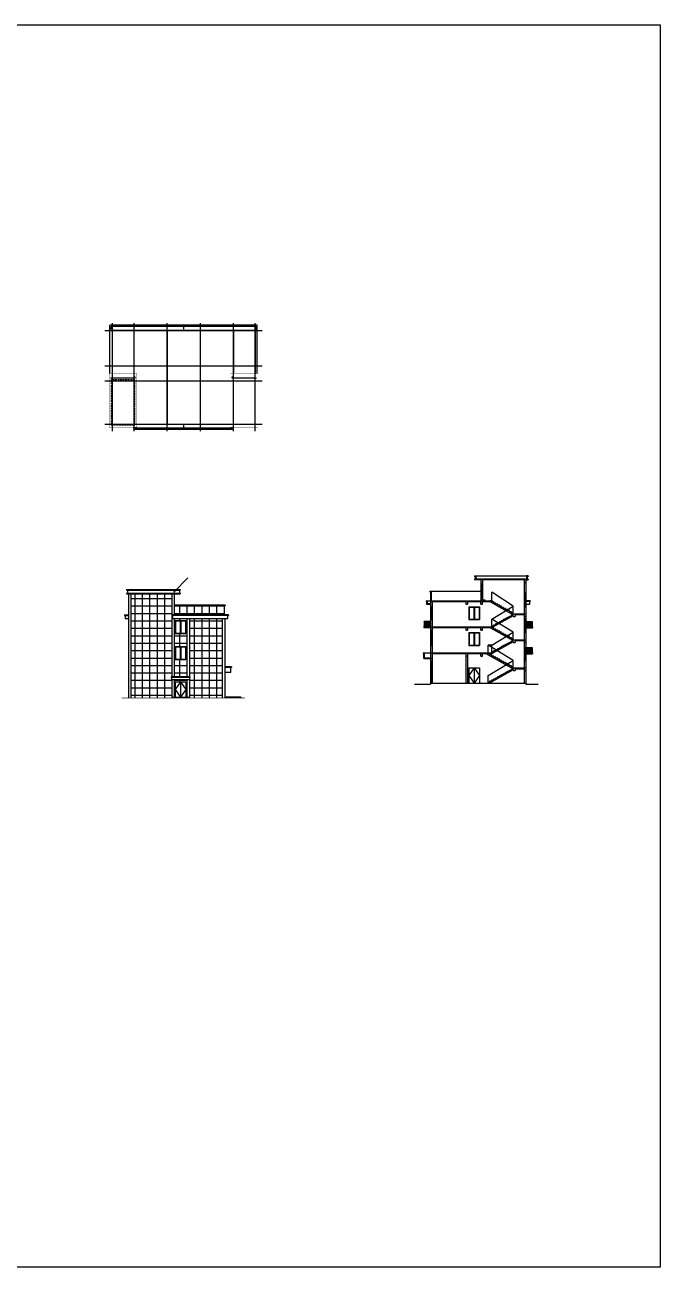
# Model space of a CAD drawing. Extents: x 389606 to 781446, y -84812 to 87496.
# Drawn here: x 477704 to 565803, y -84812 to 87496 of the extents above; entities that cross this region are included whole.
import ezdxf

# ---------------------------------------------------------------- set-up
doc = ezdxf.new("R2010")
doc.units = 0
doc.header["$LTSCALE"] = 1000
doc.header["$MEASUREMENT"] = 0
doc.linetypes.add('DASH', pattern=[0.35, 0.25, -0.1])
doc.layers.get('0').update_dxf_attribs({"linetype": 'CONTINUOUS'})
for name, color, linetype in [('DOTE', 5, 'CONTINUOUS'), ('WALL', 1, 'CONTINUOUS'), ('WINDOW', 4, 'CONTINUOUS')]:
    doc.layers.add(name, color=color, linetype=linetype)
pattern_1 = [(90, (242238.3, 190573.1), (-1031.875, 1e-13), []), (180, (242238.3, 190573.1), (-1e-13, -1031.875), [])]

msp = doc.modelspace()

# ---------------------------------------------------------------- hatches: boundary and pattern name
for points in [[(541181.2, 10496.5), (546941.2, 10496.5), (546941.2, 10146.5), (547181.2, 10146.5), (547181.2, 10496.5), (547481.2, 10496.5), (547481.2, 10596.5), (547381.2, 10596.5), (547381.2, 10996.5), (547481.2, 10996.5), (547481.2, 11096.5), (547281.2, 11096.5), (547281.2, 10596.5), (540241.2, 10596.5), (540241.2, 11096.5), (540041.2, 11096.5), (540041.2, 10996.5), (540141.2, 10996.5), (540141.2, 10596.5), (540041.2, 10596.5), (540041.2, 10496.5), (540941.2, 10496.5), (540941.2, 9996.5), (541181.2, 9996.5)], [(534061.2, 8946.5), (533841.2, 8946.5), (533841.2, 8846.5), (533941.2, 8846.5), (533941.2, 7596.5), (534061.2, 7596.5)], [(547181.2, 8696.5), (546941.2, 8696.5), (546941.2, 8596.5), (547181.2, 8596.5)], [(533941.2, 7096.5), (533941.2, 6796.5), (534181.2, 6796.5), (534181.2, 7496.5), (538841.2, 7496.5), (538841.2, 7146.5), (539081.2, 7146.5), (539081.2, 7496.5), (540941.2, 7496.5), (540941.2, 7146.5), (541181.2, 7146.5), (541181.2, 7496.5), (542471.2, 7496.5), (542471.2, 7596.5), (542371.2, 7596.5), (542201.2, 7596.5), (533941.2, 7596.5), (533941.2, 7196.5), (533541.2, 7196.5), (533541.2, 7596.5), (533341.2, 7596.5), (533341.2, 7496.5), (533441.2, 7496.5), (533441.2, 7096.5)], [(540941.2, 7596.5), (541181.2, 7596.5), (541181.2, 7896.5), (540941.2, 7896.5)], [(542471.2, 7696.5), (542371.2, 7696.5), (542371.2, 7596.5), (542471.2, 7596.5)], [(534181.2, 3896.5), (538841.2, 3896.5), (538841.2, 3546.5), (539081.2, 3546.5), (539081.2, 3896.5), (540941.2, 3896.5), (540941.2, 3546.5), (541181.2, 3546.5), (541181.2, 3896.5), (542497.1, 3896.5), (545441.2, 5532.1), (545441.2, 5446.5), (545681.2, 5446.5), (545681.2, 5696.5), (546941.2, 5696.5), (546941.2, 5446.5), (547181.2, 5446.5), (547181.2, 5796.5), (545711.2, 5796.5), (545441.2, 5796.5), (545441.2, 5646.5), (545171.2, 5646.5), (545171.2, 5496.5), (544901.2, 5496.5), (544901.2, 5346.5), (544631.2, 5346.5), (544631.2, 5196.5), (544361.2, 5196.5), (544361.2, 5046.5), (544091.2, 5046.5), (544091.2, 4896.5), (543821.2, 4896.5), (543821.2, 4746.5), (543551.2, 4746.5), (543551.2, 4596.5), (543281.2, 4596.5), (543281.2, 4446.5), (543011.2, 4446.5), (543011.2, 4296.5), (542741.2, 4296.5), (542741.2, 4146.5), (542471.2, 4146.5), (542471.2, 3996.5), (533941.2, 3996.5), (533941.2, 3546.5), (534181.2, 3546.5)], [(533941.2, 3846.5), (533941.2, 3946.5), (533141.2, 3946.5), (533141.2, 3996.5), (533041.2, 3996.5), (533041.2, 3846.5)], [(547181.2, 5096.5), (546941.2, 5096.5), (546941.2, 4996.5), (547181.2, 4996.5)], [(534181.2, 296.5), (538841.2, 296.5), (538841.2, -53.5), (539081.2, -53.5), (539081.2, 296.5), (540941.2, 296.5), (540941.2, -53.5), (541181.2, -53.5), (541181.2, 296.5), (542497.1, 296.5), (545441.2, 1932.1), (545441.2, 1846.5), (545681.2, 1846.5), (545681.2, 2096.5), (546941.2, 2096.5), (546941.2, 1846.5), (547181.2, 1846.5), (547181.2, 2196.5), (545441.2, 2196.5), (545441.2, 2046.5), (545171.2, 2046.5), (545171.2, 1896.5), (544901.2, 1896.5), (544901.2, 1746.5), (544631.2, 1746.5), (544631.2, 1596.5), (544361.2, 1596.5), (544361.2, 1446.5), (544091.2, 1446.5), (544091.2, 1296.5), (543821.2, 1296.5), (543821.2, 1146.5), (543551.2, 1146.5), (543551.2, 996.5), (543281.2, 996.5), (543281.2, 846.5), (543011.2, 846.5), (543011.2, 696.5), (542741.2, 696.5), (542741.2, 546.5), (542471.2, 546.5), (542471.2, 396.5), (533941.2, 396.5), (533941.2, -303.5), (533141.2, -303.5), (533141.2, 396.5), (532941.2, 396.5), (532941.2, 296.5), (533041.2, 296.5), (533041.2, -403.5), (534181.2, -403.5)], [(534181.2, 3296.5), (533941.2, 3296.5), (533941.2, 3196.5), (534181.2, 3196.5)], [(547181.2, 1096.5), (547181.2, 1196.5), (546941.2, 1196.5), (546941.2, 1096.5)], [(534181.2, -703.5), (533941.2, -703.5), (533941.2, -803.5), (534181.2, -803.5)], [(545681.2, -1803.5), (546941.2, -1803.5), (546941.2, -2053.5), (547181.2, -2053.5), (547181.2, -1703.5), (545711.2, -1703.5), (545441.2, -1703.5), (545441.2, -1853.5), (545171.2, -1853.5), (545171.2, -2003.5), (544901.2, -2003.5), (544901.2, -2153.5), (544631.2, -2153.5), (544631.2, -2303.5), (544361.2, -2303.5), (544361.2, -2453.5), (544091.2, -2453.5), (544091.2, -2603.5), (543821.2, -2603.5), (543821.2, -2753.5), (543551.2, -2753.5), (543551.2, -2903.5), (543281.2, -2903.5), (543281.2, -3053.5), (543011.2, -3053.5), (543011.2, -3203.5), (542741.2, -3203.5), (542741.2, -3353.5), (542471.2, -3353.5), (542471.2, -3503.5), (542201.2, -3503.5), (542201.2, -3653.5), (541931.2, -3653.5), (541931.2, -3803.5), (542137.1, -3803.5), (545441.2, -1967.9), (545441.2, -2053.5), (545681.2, -2053.5)]]:
    msp.add_hatch(color=256).paths.add_polyline_path(points)
h = msp.add_hatch(color=256)
edge = h.paths.add_edge_path()
edge.add_arc((498431.8, 8863), 39.9, 0, 360)
h = msp.add_hatch()
h.set_pattern_fill('ANSI37,_O', color=8, scale=650, angle=45)
h.set_pattern_definition(pattern_1)
h.paths.add_polyline_path([(498066, 8567.8), (492416, 8567.8), (492416, -5882.2), (498066, -5882.2), (498066, -3332.2), (498041, -3332.2), (498041, -3032.2), (497991, -3032.2), (497991, -2932.2), (498066, -2932.2)])
h = msp.add_hatch()
h.set_pattern_fill('ANSI37,_O', color=8, scale=650, angle=45)
h.set_pattern_definition(pattern_1)
h.paths.add_polyline_path([(498416, 6917.8), (498416, 5667.8), (505361, 5667.8), (505361, 6917.8)])
h = msp.add_hatch()
h.set_pattern_fill('ANSI37,_O', color=8, scale=650, angle=45)
h.set_pattern_definition(pattern_1)
h.paths.add_polyline_path([(500166, 5167.8), (498416, 5167.8), (498416, -2932.2), (500166, -2932.2)])
h.paths.add_polyline_path([(498541, 3067.8), (498541, 4867.8), (500041, 4867.8), (500041, 3067.8)], flags=16)
h.paths.add_polyline_path([(499341, 3117.8), (499341, 4817.8), (499991, 4817.8), (499991, 3117.8)], flags=0)
h.paths.add_polyline_path([(499241, 3117.8), (498591, 3117.8), (498591, 4817.8), (499241, 4817.8)], flags=0)
h.paths.add_polyline_path([(500041, 1267.8), (500041, -532.2), (498541, -532.2), (498541, 1267.8)], flags=16)
h.paths.add_polyline_path([(499991, 1217.8), (499991, -482.2), (499341, -482.2), (499341, 1217.8)], flags=0)
h.paths.add_polyline_path([(499241, 1217.8), (499241, -482.2), (498591, -482.2), (498591, 1217.8)], flags=0)
h = msp.add_hatch()
h.set_pattern_fill('ANSI37,_O', color=8, scale=650, angle=45)
h.set_pattern_definition(pattern_1)
h.paths.add_polyline_path([(505066, 5167.8), (500516, 5167.8), (500516, -2932.2), (500591, -2932.2), (500591, -3032.2), (500541, -3032.2), (500541, -3332.2), (500516, -3332.2), (500516, -5882.2), (505066, -5882.2)])
h = msp.add_hatch()
h.set_pattern_fill('ANSI37,_O', color=8, scale=650, angle=45)
h.set_pattern_definition(pattern_1)
h.paths.add_polyline_path([(500041, -3632.2), (500041, -5732.2), (500166, -5732.2), (500166, -3332.2), (498416, -3332.2), (498416, -5732.2), (498541, -5732.2), (498541, -3632.2)])

# ---------------------------------------------------------------- linework, layer by layer
at = {"color": 8}
for p, q in [((489492.8, 39138.4), (489492.8, 45838.4)), ((489692.8, 45238.4), (489692.8, 45638.4))]:
    msp.add_line(p, q, dxfattribs=at)
for p, q in [((489592.8, 38538.4), (493032.8, 38538.4)), ((506392.8, 38538.4), (509832.8, 38538.4)), ((498431.8, 8863), (500311.8, 10774.6)), ((540241.2, 11096.5), (547281.2, 11096.5)), ((491821, 9167.8), (499261, 9167.8)), ((491821, 9167.8), (491821, 9067.8)), ((491821, 9067.8), (499261, 9067.8)), ((491821, 8667.8), (499261, 8667.8)), ((491821, 8667.8), (491821, 8567.8)), ((491921, 9067.8), (491921, 8667.8)), ((499161, 9067.8), (499161, 8667.8)), ((499261, 9167.8), (499261, 9067.8)), ((499261, 8667.8), (499261, 8567.8)), ((534061.2, 8946.5), (540941.2, 8946.5)), ((542471.2, 7696.5), (542471.2, 8796.5)), ((545441.2, 6846.5), (542471.2, 8796.5)), ((491821, 8567.8), (499261, 8567.8)), ((492066, 8567.8), (492066, -5882.2)), ((492416, 8567.8), (492416, -5882.2)), ((498066, 8567.8), (498066, -2932.2)), ((498416, 8567.8), (498416, 5667.8)), ((505461, 7017.8), (498416, 7017.8)), ((505461, 6917.8), (498416, 6917.8)), ((505361, 6917.8), (505361, 5667.8)), ((505461, 7017.8), (505461, 6917.8)), ((533541.2, 7596.5), (533941.2, 7596.5)), ((542175.3, 7496.5), (545441.2, 5682.1)), ((547781.2, 7596.5), (547181.2, 7596.5)), ((547781.2, 7496.5), (547181.2, 7496.5)), ((547681.2, 7096.5), (547181.2, 7096.5)), ((547681.2, 7496.5), (547681.2, 7096.5)), ((547781.2, 7596.5), (547781.2, 7496.5)), ((491521, 5667.8), (491521, 5567.8)), ((491521, 5667.8), (492066, 5667.8)), ((491521, 5567.8), (492066, 5567.8)), ((491621, 5567.8), (491621, 5167.8)), ((505961, 5667.8), (498066, 5667.8)), ((505961, 5567.8), (498066, 5567.8)), ((498166, 5567.8), (498166, 5167.8)), ((505861, 5167.8), (505861, 5567.8)), ((505961, 5667.8), (505961, 5567.8)), ((542471.2, 5046.5), (545441.2, 6846.5)), ((545441.2, 5946.5), (545441.2, 6846.5)), ((491621, 5167.8), (492066, 5167.8)), ((498166, 5167.8), (505861, 5167.8)), ((498416, 5167.8), (498416, -2932.2)), ((500166, 5167.8), (500166, -2932.2)), ((500516, 5167.8), (500516, -2932.2)), ((505066, 5167.8), (505066, -5882.2)), ((505416, 5167.8), (505416, -5882.2)), ((533941.2, 4746.5), (533091.2, 4746.5)), ((533941.2, 4706.5), (533111.2, 4706.5)), ((533111.2, 4556.5), (533941.2, 4556.5)), ((533111.2, 4536.5), (533941.2, 4536.5)), ((533111.2, 4386.5), (533941.2, 4386.5)), ((533111.2, 4366.5), (533941.2, 4366.5)), ((533111.2, 4216.5), (533941.2, 4216.5)), ((533111.2, 4196.5), (533941.2, 4196.5)), ((533141.2, 3996.5), (533941.2, 3996.5)), ((542175.3, 3896.5), (545441.2, 2082.1)), ((542471.2, 4146.5), (542471.2, 5046.5)), ((545441.2, 3246.5), (542471.2, 5046.5)), ((547181.2, 4746.5), (548051.2, 4746.5)), ((547181.2, 4706.5), (548011.2, 4706.5)), ((548011.2, 4556.5), (547181.2, 4556.5)), ((548011.2, 4536.5), (547181.2, 4536.5)), ((548011.2, 4386.5), (547181.2, 4386.5)), ((548011.2, 4366.5), (547181.2, 4366.5)), ((548011.2, 4216.5), (547181.2, 4216.5)), ((548011.2, 4196.5), (547181.2, 4196.5)), ((547981.2, 3996.5), (547181.2, 3996.5)), ((547181.2, 3846.5), (548081.2, 3846.5)), ((547981.2, 3996.5), (548081.2, 3996.5)), ((548011.2, 4706.5), (548011.2, 3996.5)), ((548051.2, 4746.5), (548051.2, 3996.5)), ((548081.2, 3996.5), (548081.2, 3846.5)), ((542471.2, 1446.5), (545441.2, 3246.5)), ((545441.2, 2346.5), (545441.2, 3246.5)), ((533141.2, 396.5), (533941.2, 396.5)), ((541635.3, 296.5), (545441.2, -1817.9)), ((541931.2, 396.5), (541931.2, 1446.5)), ((542471.2, 1446.5), (541931.2, 1446.5)), ((545441.2, -653.5), (541931.2, 1446.5)), ((541931.2, 296.5), (541931.2, 246.5)), ((542471.2, 546.5), (542471.2, 1446.5)), ((547181.2, 1146.5), (548051.2, 1146.5)), ((547181.2, 1106.5), (548011.2, 1106.5)), ((548011.2, 956.5), (547181.2, 956.5)), ((548011.2, 936.5), (547181.2, 936.5)), ((548011.2, 786.5), (547181.2, 786.5)), ((548011.2, 766.5), (547181.2, 766.5)), ((548011.2, 616.5), (547181.2, 616.5)), ((548011.2, 596.5), (547181.2, 596.5)), ((547981.2, 396.5), (547181.2, 396.5)), ((547181.2, 246.5), (548081.2, 246.5)), ((547981.2, 396.5), (548081.2, 396.5)), ((548011.2, 1106.5), (548011.2, 396.5)), ((548051.2, 1146.5), (548051.2, 396.5)), ((548081.2, 396.5), (548081.2, 246.5)), ((506361, -1532.2), (505416, -1532.2)), ((506361, -1632.2), (505416, -1632.2)), ((506261, -2332.2), (506261, -1632.2)), ((506361, -1532.2), (506361, -1632.2)), ((541931.2, -2753.5), (545441.2, -653.5)), ((545441.2, -1553.5), (545441.2, -653.5)), ((497991, -2932.2), (497991, -3032.2)), ((500591, -2932.2), (497991, -2932.2)), ((500591, -3032.2), (497991, -3032.2)), ((498041, -3032.2), (498041, -3332.2)), ((500541, -3332.2), (498041, -3332.2)), ((498066, -3332.2), (498066, -5882.2)), ((498416, -3332.2), (498416, -5732.2)), ((500166, -3332.2), (500166, -5732.2)), ((500516, -3332.2), (500516, -5882.2)), ((500541, -3032.2), (500541, -3332.2)), ((500591, -2932.2), (500591, -3032.2)), ((506261, -2332.2), (505416, -2332.2)), ((541931.2, -3653.5), (541931.2, -2753.5)), ((498066, -5732.2), (500516, -5732.2)), ((507641, -5732.2), (505416, -5732.2)), ((507641, -5732.2), (507641, -5882.2))]:
    msp.add_line(p, q)
at = {"color": 1}
for p, q in [((540041.2, 11096.5), (540041.2, 10996.5)), ((540041.2, 11096.5), (540241.2, 11096.5)), ((540041.2, 10996.5), (540141.2, 10996.5)), ((540041.2, 10596.5), (540041.2, 10496.5)), ((540141.2, 10596.5), (540041.2, 10596.5)), ((540941.2, 10496.5), (540041.2, 10496.5)), ((540141.2, 10996.5), (540141.2, 10596.5)), ((540241.2, 11096.5), (540241.2, 10596.5)), ((547281.2, 10596.5), (540241.2, 10596.5)), ((540941.2, 10496.5), (540941.2, 9996.5)), ((541181.2, 10496.5), (541181.2, 9996.5)), ((546941.2, 10496.5), (541181.2, 10496.5)), ((546941.2, 10496.5), (546941.2, 8596.5)), ((547181.2, 10496.5), (547181.2, 8596.5)), ((547181.2, 10496.5), (547481.2, 10496.5)), ((547481.2, 11096.5), (547281.2, 11096.5)), ((547281.2, 11096.5), (547281.2, 10596.5)), ((547481.2, 10996.5), (547381.2, 10996.5)), ((547381.2, 10996.5), (547381.2, 10596.5)), ((547381.2, 10596.5), (547481.2, 10596.5)), ((547481.2, 11096.5), (547481.2, 10996.5)), ((547481.2, 10596.5), (547481.2, 10496.5)), ((533841.2, 8946.5), (533841.2, 8846.5)), ((533841.2, 8946.5), (534061.2, 8946.5)), ((533841.2, 8846.5), (533941.2, 8846.5)), ((533941.2, 8846.5), (533941.2, 7196.5)), ((534061.2, 8946.5), (534061.2, 7596.5)), ((540941.2, 9996.5), (541181.2, 9996.5)), ((546941.2, 10146.5), (547181.2, 10146.5)), ((546941.2, 8696.5), (547181.2, 8696.5)), ((533341.2, 7596.5), (533341.2, 7496.5)), ((533341.2, 7596.5), (533541.2, 7596.5)), ((533341.2, 7496.5), (533441.2, 7496.5)), ((533441.2, 7096.5), (533441.2, 7496.5)), ((533941.2, 7096.5), (533441.2, 7096.5)), ((533541.2, 7196.5), (533541.2, 7596.5)), ((533941.2, 7196.5), (533541.2, 7196.5)), ((533941.2, 7596.5), (542201.2, 7596.5)), ((533941.2, 7096.5), (533941.2, 6796.5)), ((534181.2, 7496.5), (538841.2, 7496.5)), ((534181.2, 7496.5), (534181.2, 6796.5)), ((538841.2, 7496.5), (538841.2, 7146.5)), ((538841.2, 7146.5), (539081.2, 7146.5)), ((539081.2, 7496.5), (539081.2, 7146.5)), ((539081.2, 7496.5), (540941.2, 7496.5)), ((540941.2, 7896.5), (541181.2, 7896.5)), ((540941.2, 7896.5), (540941.2, 7596.5)), ((540941.2, 7146.5), (540941.2, 7496.5)), ((540941.2, 7146.5), (541181.2, 7146.5)), ((541181.2, 7896.5), (541181.2, 7596.5)), ((541181.2, 7146.5), (541181.2, 7496.5)), ((541181.2, 7496.5), (542471.2, 7496.5)), ((542471.2, 7496.5), (542471.2, 7596.5)), ((546941.2, 8596.5), (547181.2, 8596.5)), ((533941.2, 6796.5), (534181.2, 6796.5)), ((545441.2, 5532.1), (542497.1, 3896.5)), ((545441.2, 5532.1), (545441.2, 5446.5)), ((545441.2, 5446.5), (545681.2, 5446.5)), ((545681.2, 5696.5), (546941.2, 5696.5)), ((545681.2, 5696.5), (545681.2, 5446.5)), ((545711.2, 5796.5), (547181.2, 5796.5)), ((546941.2, 6796.5), (547181.2, 6796.5)), ((546941.2, 6796.5), (546941.2, 5796.5)), ((546941.2, 5696.5), (546941.2, 4996.5)), ((546941.2, 5446.5), (547181.2, 5446.5)), ((547181.2, 6796.5), (547181.2, 4996.5)), ((533041.2, 3996.5), (533041.2, 3846.5)), ((533141.2, 3996.5), (533041.2, 3996.5)), ((533941.2, 3846.5), (533041.2, 3846.5)), ((533141.2, 3996.5), (533141.2, 3946.5)), ((533941.2, 3946.5), (533141.2, 3946.5)), ((533941.2, 4996.5), (534181.2, 4996.5)), ((533941.2, 4996.5), (533941.2, 3196.5)), ((533941.2, 3996.5), (542471.2, 3996.5)), ((533941.2, 3546.5), (534181.2, 3546.5)), ((534181.2, 4996.5), (534181.2, 3996.5)), ((534181.2, 3896.5), (538841.2, 3896.5)), ((534181.2, 3896.5), (534181.2, 3196.5)), ((538841.2, 3896.5), (538841.2, 3546.5)), ((538841.2, 3546.5), (539081.2, 3546.5)), ((539081.2, 3896.5), (539081.2, 3546.5)), ((539081.2, 3896.5), (540941.2, 3896.5)), ((540941.2, 3546.5), (540941.2, 3896.5)), ((540941.2, 3546.5), (541181.2, 3546.5)), ((541181.2, 3546.5), (541181.2, 3896.5)), ((541181.2, 3896.5), (542497.1, 3896.5)), ((546941.2, 5096.5), (547181.2, 5096.5)), ((546941.2, 4996.5), (547181.2, 4996.5)), ((534181.2, 3296.5), (533941.2, 3296.5)), ((534181.2, 3196.5), (533941.2, 3196.5)), ((545441.2, 1932.1), (542497.1, 296.5)), ((545441.2, 2196.5), (547181.2, 2196.5)), ((545441.2, 1932.1), (545441.2, 1846.5)), ((545441.2, 1846.5), (545681.2, 1846.5)), ((545681.2, 2096.5), (545681.2, 1846.5)), ((545681.2, 2096.5), (546941.2, 2096.5)), ((546941.2, 3196.5), (547181.2, 3196.5)), ((546941.2, 3196.5), (546941.2, 2196.5)), ((546941.2, 2096.5), (546941.2, 1096.5)), ((546941.2, 1846.5), (547181.2, 1846.5)), ((547181.2, 3196.5), (547181.2, 1096.5)), ((532941.2, 396.5), (532941.2, 296.5)), ((532941.2, 396.5), (533141.2, 396.5)), ((532941.2, 296.5), (533041.2, 296.5)), ((533041.2, -403.5), (533041.2, 296.5)), ((533141.2, -303.5), (533141.2, 396.5)), ((533941.2, 1396.5), (534181.2, 1396.5)), ((533941.2, 1396.5), (533941.2, -303.5)), ((533941.2, 396.5), (542471.2, 396.5)), ((534181.2, 1396.5), (534181.2, 396.5)), ((534181.2, 296.5), (538841.2, 296.5)), ((534181.2, 296.5), (534181.2, -803.5)), ((538841.2, 296.5), (538841.2, -3803.5)), ((539081.2, 296.5), (540941.2, 296.5)), ((539081.2, 296.5), (539081.2, -3803.5)), ((540941.2, -53.5), (540941.2, 296.5)), ((541181.2, -53.5), (541181.2, 296.5)), ((541181.2, 296.5), (542497.1, 296.5)), ((546941.2, 1196.5), (547181.2, 1196.5)), ((546941.2, 1096.5), (547181.2, 1096.5)), ((533041.2, -403.5), (534181.2, -403.5)), ((533141.2, -303.5), (533941.2, -303.5)), ((533941.2, -403.5), (533941.2, -803.5)), ((533941.2, -703.5), (534181.2, -703.5)), ((533941.2, -803.5), (534181.2, -803.5)), ((538841.2, -53.5), (539081.2, -53.5)), ((540941.2, -53.5), (541181.2, -53.5)), ((545711.2, -1703.5), (547181.2, -1703.5)), ((546941.2, -703.5), (547181.2, -703.5)), ((546941.2, -703.5), (546941.2, -1703.5)), ((547181.2, -703.5), (547181.2, -3953.5)), ((545441.2, -1967.9), (542137.1, -3803.5)), ((545441.2, -1967.9), (545441.2, -2053.5)), ((545441.2, -2053.5), (545681.2, -2053.5)), ((545681.2, -1803.5), (546941.2, -1803.5)), ((545681.2, -1803.5), (545681.2, -2053.5)), ((546941.2, -1803.5), (546941.2, -3803.5)), ((546941.2, -2053.5), (547181.2, -2053.5)), ((531728, -3953.5), (533941.2, -3953.5)), ((533941.2, -3803.5), (547181.2, -3803.5)), ((533941.2, -3803.5), (533941.2, -3953.5)), ((547181.2, -3953.5), (548872.9, -3953.5))]:
    msp.add_line(p, q, dxfattribs=at)
at = {"color": 4}
for p, q in [((540941.2, 9996.5), (540941.2, 7896.5)), ((541021.2, 9996.5), (541021.2, 7896.5)), ((541101.2, 9996.5), (541101.2, 7896.5)), ((541181.2, 9996.5), (541181.2, 7896.5)), ((546941.2, 8596.5), (546941.2, 6796.5)), ((547021.2, 8596.5), (547021.2, 6796.5)), ((547101.2, 8596.5), (547101.2, 6796.5)), ((547181.2, 8596.5), (547181.2, 6796.5)), ((533941.2, 6796.5), (533941.2, 4996.5)), ((534021.2, 6796.5), (534021.2, 4996.5)), ((534101.2, 6796.5), (534101.2, 4996.5)), ((534181.2, 6796.5), (534181.2, 4996.5)), ((539261.2, 6796.5), (540761.2, 6796.5)), ((539261.2, 6796.5), (539261.2, 4996.5)), ((539311.2, 6746.5), (539311.2, 5046.5)), ((539311.2, 6746.5), (539961.2, 6746.5)), ((539961.2, 6746.5), (539961.2, 5046.5)), ((540011.2, 6796.5), (540011.2, 4996.5)), ((540061.2, 6746.5), (540711.2, 6746.5)), ((540061.2, 6746.5), (540061.2, 5046.5)), ((540711.2, 6746.5), (540711.2, 5046.5)), ((540761.2, 6796.5), (540761.2, 4996.5)), ((498541, 4867.8), (498541, 3067.8)), ((498541, 4867.8), (500041, 4867.8)), ((498591, 4817.8), (499241, 4817.8)), ((498591, 4817.8), (498591, 3117.8)), ((499241, 4817.8), (499241, 3117.8)), ((499291, 4867.8), (499291, 3067.8)), ((499341, 4817.8), (499341, 3117.8)), ((499341, 4817.8), (499991, 4817.8)), ((499991, 4817.8), (499991, 3117.8)), ((500041, 4867.8), (500041, 3067.8)), ((539261.2, 4996.5), (540761.2, 4996.5)), ((539311.2, 5046.5), (539961.2, 5046.5)), ((540061.2, 5046.5), (540711.2, 5046.5)), ((546941.2, 4996.5), (546941.2, 3196.5)), ((547021.2, 4996.5), (547021.2, 3196.5)), ((547101.2, 4996.5), (547101.2, 3196.5)), ((547181.2, 4996.5), (547181.2, 3196.5)), ((498541, 3067.8), (500041, 3067.8)), ((498591, 3117.8), (499241, 3117.8)), ((499341, 3117.8), (499991, 3117.8)), ((533941.2, 3196.5), (533941.2, 1396.5)), ((534021.2, 3196.5), (534021.2, 1396.5)), ((534101.2, 3196.5), (534101.2, 1396.5)), ((534181.2, 3196.5), (534181.2, 1396.5)), ((539261.2, 3196.5), (539261.2, 1396.5)), ((539261.2, 3196.5), (540761.2, 3196.5)), ((539311.2, 3146.5), (539961.2, 3146.5)), ((539311.2, 3146.5), (539311.2, 1446.5)), ((539961.2, 3146.5), (539961.2, 1446.5)), ((540011.2, 3196.5), (540011.2, 1396.5)), ((540061.2, 3146.5), (540061.2, 1446.5)), ((540061.2, 3146.5), (540711.2, 3146.5)), ((540711.2, 3146.5), (540711.2, 1446.5)), ((540761.2, 3196.5), (540761.2, 1396.5)), ((498541, 1267.8), (500041, 1267.8)), ((498541, 1267.8), (498541, -532.2)), ((498591, 1217.8), (498591, -482.2)), ((498591, 1217.8), (499241, 1217.8)), ((499241, 1217.8), (499241, -482.2)), ((499291, 1267.8), (499291, -532.2)), ((499341, 1217.8), (499991, 1217.8)), ((499341, 1217.8), (499341, -482.2)), ((499991, 1217.8), (499991, -482.2)), ((500041, 1267.8), (500041, -532.2)), ((539261.2, 1396.5), (540761.2, 1396.5)), ((539311.2, 1446.5), (539961.2, 1446.5)), ((540061.2, 1446.5), (540711.2, 1446.5)), ((546941.2, 1096.5), (546941.2, -703.5)), ((547021.2, 1096.5), (547021.2, -703.5)), ((547101.2, 1096.5), (547101.2, -703.5)), ((547181.2, 1096.5), (547181.2, -703.5)), ((498541, -532.2), (500041, -532.2)), ((498591, -482.2), (499241, -482.2)), ((499341, -482.2), (499991, -482.2)), ((533941.2, -803.5), (533941.2, -3803.5)), ((534021.2, -803.5), (534021.2, -3803.5)), ((534101.2, -803.5), (534101.2, -3803.5)), ((534181.2, -803.5), (534181.2, -3803.5)), ((539261.2, -1703.5), (539261.2, -3803.5)), ((539261.2, -1703.5), (540761.2, -1703.5)), ((540011.2, -1703.5), (539261.2, -2753.5)), ((540011.2, -1703.5), (540011.2, -3803.5)), ((540011.2, -1703.5), (540761.2, -2753.5)), ((540761.2, -1703.5), (540761.2, -3803.5)), ((539261.2, -2753.5), (540011.2, -3803.5)), ((540761.2, -2753.5), (540011.2, -3803.5)), ((499291, -3632.2), (498541, -4682.2)), ((498541, -3632.2), (500041, -3632.2)), ((498541, -3632.2), (498541, -5732.2)), ((498541, -4682.2), (499291, -5732.2)), ((499291, -3632.2), (500041, -4682.2)), ((499291, -3632.2), (499291, -5732.2)), ((500041, -4682.2), (499291, -5732.2)), ((500041, -3632.2), (500041, -5732.2))]:
    msp.add_line(p, q, dxfattribs=at)
for points in [[(389606.1, 87496.2), (565802.7, 87496.2), (565802.7, -84811.7), (389606.1, -84811.7)], [(541181.2, 7596.5), (541181.2, 7746.5), (541481.2, 7746.5), (541481.2, 7596.5)]]:
    msp.add_lwpolyline(points, close=True)
at = {"const_width": 10}
for points in [[(489987.8, 39138.4), (489392.8, 39138.4), (489392.8, 31698.4), (493232.8, 31698.4), (493232.8, 39138.4)], [(489987.8, 38938.4), (489592.8, 38938.4), (489592.8, 31898.4), (493032.8, 31898.4), (493032.8, 38938.4)], [(506787.8, 39138.4), (506192.8, 39138.4), (506192.8, 31698.4), (510032.8, 31698.4), (510032.8, 39138.4)], [(506787.8, 38938.4), (506392.8, 38938.4), (506392.8, 31898.4), (509832.8, 31898.4), (509832.8, 38938.4)]]:
    msp.add_lwpolyline(points, close=True, dxfattribs=at)
at = {"color": 8, "linetype": 'DASH'}
msp.add_lwpolyline([(489692.8, 38238.4), (489692.8, 38238.4), (489692.8, 31998.4), (492932.8, 31998.4), (492932.8, 38238.4)], close=True, dxfattribs=at)
for points, const_width in [([(505416, -5882.2), (505416, 5167.8), (505861, 5167.8), (505861, 5567.8), (505961, 5567.8), (505961, 5667.8), (505361, 5667.8), (505361, 6917.8), (505461, 6917.8), (505461, 7017.8), (498416, 7017.8), (498416, 8567.8), (499261, 8567.8), (499261, 8667.8), (499161, 8667.8), (499161, 9067.8), (499261, 9067.8), (499261, 9167.8), (491821, 9167.8), (491821, 9067.8), (491921, 9067.8), (491921, 8667.8), (491821, 8667.8), (491821, 8567.8), (492066, 8567.8), (492066, -5882.2)], 50), ([(491122.7, -5882.2), (508229.2, -5882.2)], 100)]:
    msp.add_lwpolyline(points, dxfattribs=dict(const_width=const_width))
at = {"color": 1}
for points in [[(542471.2, 7596.5), (542201.2, 7596.5)], [(544361.2, 5046.5), (544361.2, 5196.5), (544631.2, 5196.5)], [(544631.2, 5196.5), (544631.2, 5346.5), (544901.2, 5346.5)], [(544901.2, 5346.5), (544901.2, 5496.5), (545171.2, 5496.5)], [(545171.2, 5496.5), (545171.2, 5646.5), (545441.2, 5646.5)], [(545441.2, 5646.5), (545441.2, 5796.5), (545711.2, 5796.5)], [(542471.2, 3996.5), (542471.2, 4146.5), (542741.2, 4146.5)], [(542741.2, 4146.5), (542741.2, 4296.5), (543011.2, 4296.5)], [(543011.2, 4296.5), (543011.2, 4446.5), (543281.2, 4446.5)], [(543281.2, 4446.5), (543281.2, 4596.5), (543551.2, 4596.5)], [(543551.2, 4596.5), (543551.2, 4746.5), (543821.2, 4746.5)], [(543821.2, 4746.5), (543821.2, 4896.5), (544091.2, 4896.5)], [(544091.2, 4896.5), (544091.2, 5046.5), (544361.2, 5046.5)], [(544631.2, 1596.5), (544631.2, 1746.5), (544901.2, 1746.5)], [(544901.2, 1746.5), (544901.2, 1896.5), (545171.2, 1896.5)], [(545171.2, 1896.5), (545171.2, 2046.5), (545441.2, 2046.5)], [(545441.2, 2046.5), (545441.2, 2196.5), (545711.2, 2196.5)], [(542471.2, 396.5), (542471.2, 546.5), (542741.2, 546.5)], [(542741.2, 546.5), (542741.2, 696.5), (543011.2, 696.5)], [(543011.2, 696.5), (543011.2, 846.5), (543281.2, 846.5)], [(543281.2, 846.5), (543281.2, 996.5), (543551.2, 996.5)], [(543551.2, 996.5), (543551.2, 1146.5), (543821.2, 1146.5)], [(543821.2, 1146.5), (543821.2, 1296.5), (544091.2, 1296.5)], [(544091.2, 1296.5), (544091.2, 1446.5), (544361.2, 1446.5)], [(544361.2, 1446.5), (544361.2, 1596.5), (544631.2, 1596.5)], [(545441.2, -1853.5), (545441.2, -1703.5), (545711.2, -1703.5)], [(542471.2, -3503.5), (542471.2, -3353.5), (542741.2, -3353.5)], [(542741.2, -3353.5), (542741.2, -3203.5), (543011.2, -3203.5)], [(543011.2, -3203.5), (543011.2, -3053.5), (543281.2, -3053.5)], [(543281.2, -3053.5), (543281.2, -2903.5), (543551.2, -2903.5)], [(543551.2, -2903.5), (543551.2, -2753.5), (543821.2, -2753.5)], [(543821.2, -2753.5), (543821.2, -2603.5), (544091.2, -2603.5)], [(544091.2, -2603.5), (544091.2, -2453.5), (544361.2, -2453.5)], [(544361.2, -2453.5), (544361.2, -2303.5), (544631.2, -2303.5)], [(544631.2, -2303.5), (544631.2, -2153.5), (544901.2, -2153.5)], [(544901.2, -2153.5), (544901.2, -2003.5), (545171.2, -2003.5)], [(545171.2, -2003.5), (545171.2, -1853.5), (545441.2, -1853.5)], [(541931.2, -3803.5), (541931.2, -3653.5), (542201.2, -3653.5)], [(542201.2, -3653.5), (542201.2, -3503.5), (542471.2, -3503.5)]]:
    msp.add_lwpolyline(points, dxfattribs=at)
msp.add_lwpolyline([(542471.2, 7596.5), (542371.2, 7596.5), (542371.2, 7696.5), (542471.2, 7696.5)], close=True, dxfattribs=at)
for points in [[(542471.2, 7446.5), (542471.2, 7496.5)], [(542741.2, 7296.5), (542741.2, 7446.5), (542471.2, 7446.5)], [(543011.2, 7146.5), (543011.2, 7296.5), (542741.2, 7296.5)], [(543281.2, 6996.5), (543281.2, 7146.5), (543011.2, 7146.5)], [(543551.2, 6846.5), (543551.2, 6996.5), (543281.2, 6996.5)], [(543821.2, 6696.5), (543821.2, 6846.5), (543551.2, 6846.5)], [(544091.2, 6546.5), (544091.2, 6696.5), (543821.2, 6696.5)], [(544361.2, 6396.5), (544361.2, 6546.5), (544091.2, 6546.5)], [(544631.2, 6246.5), (544631.2, 6396.5), (544361.2, 6396.5)], [(544901.2, 6096.5), (544901.2, 6246.5), (544631.2, 6246.5)], [(545171.2, 5946.5), (545171.2, 6096.5), (544901.2, 6096.5)], [(545441.2, 5796.5), (545441.2, 5946.5), (545171.2, 5946.5)], [(542471.2, 3846.5), (542471.2, 3896.5)], [(542741.2, 3696.5), (542741.2, 3846.5), (542471.2, 3846.5)], [(543011.2, 3546.5), (543011.2, 3696.5), (542741.2, 3696.5)], [(543281.2, 3396.5), (543281.2, 3546.5), (543011.2, 3546.5)], [(543551.2, 3246.5), (543551.2, 3396.5), (543281.2, 3396.5)], [(543821.2, 3096.5), (543821.2, 3246.5), (543551.2, 3246.5)], [(544091.2, 2946.5), (544091.2, 3096.5), (543821.2, 3096.5)], [(544361.2, 2796.5), (544361.2, 2946.5), (544091.2, 2946.5)], [(544631.2, 2646.5), (544631.2, 2796.5), (544361.2, 2796.5)], [(544901.2, 2496.5), (544901.2, 2646.5), (544631.2, 2646.5)], [(545171.2, 2346.5), (545171.2, 2496.5), (544901.2, 2496.5)], [(545441.2, 2196.5), (545441.2, 2346.5), (545171.2, 2346.5)], [(542201.2, 96.5), (542201.2, 246.5), (541931.2, 246.5)], [(542471.2, -53.5), (542471.2, 96.5), (542201.2, 96.5)], [(542741.2, -203.5), (542741.2, -53.5), (542471.2, -53.5)], [(543011.2, -353.5), (543011.2, -203.5), (542741.2, -203.5)], [(543281.2, -503.5), (543281.2, -353.5), (543011.2, -353.5)], [(543551.2, -653.5), (543551.2, -503.5), (543281.2, -503.5)], [(543821.2, -803.5), (543821.2, -653.5), (543551.2, -653.5)], [(544091.2, -953.5), (544091.2, -803.5), (543821.2, -803.5)], [(544361.2, -1103.5), (544361.2, -953.5), (544091.2, -953.5)], [(544631.2, -1253.5), (544631.2, -1103.5), (544361.2, -1103.5)], [(544901.2, -1403.5), (544901.2, -1253.5), (544631.2, -1253.5)], [(545171.2, -1553.5), (545171.2, -1403.5), (544901.2, -1403.5)], [(545441.2, -1703.5), (545441.2, -1553.5), (545171.2, -1553.5)]]:
    msp.add_lwpolyline(points)
at = {"color": 8}
msp.add_circle((489812.8, 45310.7), 50, dxfattribs=at)
for centre, radius in [((492943.5, 38630.8), 50), ((506482.2, 38630.8), 50), ((498431.8, 8863), 39.9)]:
    msp.add_circle(centre, radius)
at = {"layer": 'DOTE'}
for p, q in [((488812.8, 45118.4), (510612.8, 45118.4)), ((489812.8, 46118.4), (489812.8, 31118.4)), ((492812.8, 46118.4), (492812.8, 31118.4)), ((497412.8, 46118.4), (497412.8, 31118.4)), ((502012.8, 46118.4), (502012.8, 31118.4)), ((506612.8, 46118.4), (506612.8, 31118.4)), ((509612.8, 46118.4), (509612.8, 31118.4)), ((488812.8, 40218.4), (510612.8, 40218.4)), ((488812.8, 38118.4), (510612.8, 38118.4)), ((488812.8, 32118.4), (510612.8, 32118.4))]:
    msp.add_line(p, q, dxfattribs=at)
at = {"layer": 'WALL'}
for points in [[(533111.2, 4706.5), (533071.2, 4706.5), (533071.2, 4746.5), (533111.2, 4746.5)], [(533109.2, 4708.5), (533073.2, 4708.5), (533073.2, 4744.5), (533109.2, 4744.5)], [(533101.2, 4536.5), (533081.2, 4536.5), (533081.2, 4556.5), (533101.2, 4556.5)], [(533101.2, 4366.5), (533081.2, 4366.5), (533081.2, 4386.5), (533101.2, 4386.5)], [(533101.2, 4196.5), (533081.2, 4196.5), (533081.2, 4216.5), (533101.2, 4216.5)], [(533099.2, 4538.5), (533083.2, 4538.5), (533083.2, 4554.5), (533099.2, 4554.5)], [(533099.2, 4368.5), (533083.2, 4368.5), (533083.2, 4384.5), (533099.2, 4384.5)], [(533099.2, 4198.5), (533083.2, 4198.5), (533083.2, 4214.5), (533099.2, 4214.5)]]:
    msp.add_lwpolyline(points, close=True, dxfattribs=at)
at = {"layer": 'WINDOW', "color": 8}
for p, q in [((509932.8, 45838.4), (489492.8, 45838.4)), ((509732.8, 45638.4), (489692.8, 45638.4)), ((492797.8, 45118.4), (492797.8, 39138.4)), ((492827.8, 45118.4), (492827.8, 39138.4)), ((497397.8, 45118.4), (497397.8, 32118.4)), ((497427.8, 45118.4), (497427.8, 32118.4)), ((499712.8, 45638.4), (499712.8, 45238.4)), ((501997.8, 45118.4), (501997.8, 32118.4)), ((502027.8, 45118.4), (502027.8, 32118.4)), ((506597.8, 45118.4), (506597.8, 39138.4)), ((506627.8, 45118.4), (506627.8, 39138.4)), ((509732.8, 45238.4), (509732.8, 45638.4)), ((509932.8, 39138.4), (509932.8, 45838.4)), ((493232.8, 38133.4), (506192.8, 38133.4)), ((493232.8, 38103.4), (506192.8, 38103.4)), ((492787.8, 31698.4), (492787.8, 31398.4)), ((492787.8, 31398.4), (506637.8, 31398.4)), ((492987.8, 31698.4), (492987.8, 31598.4)), ((492987.8, 31598.4), (506437.8, 31598.4)), ((499712.8, 31998.4), (499712.8, 31598.4)), ((506437.8, 31598.4), (506437.8, 31698.4)), ((506637.8, 31398.4), (506637.8, 31698.4))]:
    msp.add_line(p, q, dxfattribs=at)
at = {"layer": 'WINDOW'}
for p, q in [((533071.2, 4746.5), (533071.2, 3996.5)), ((533111.2, 4706.5), (533111.2, 3996.5))]:
    msp.add_line(p, q, dxfattribs=at)
at = {"layer": 'WINDOW', "color": 8, "const_width": 10}
for points in [[(489692.8, 39138.4), (489692.8, 45238.4), (509732.8, 45238.4), (509732.8, 39138.4)], [(489812.8, 39138.4), (489812.8, 45118.4), (509612.8, 45118.4), (509612.8, 39138.4)], [(493232.8, 32118.4), (506192.8, 32118.4)], [(493232.8, 31998.4), (506192.8, 31998.4)]]:
    msp.add_lwpolyline(points, dxfattribs=at)
at = {"layer": 'WINDOW', "color": 8}
msp.add_circle((509663.6, 45310.7), 50, dxfattribs=at)

doc.saveas('drawing.dxf')
